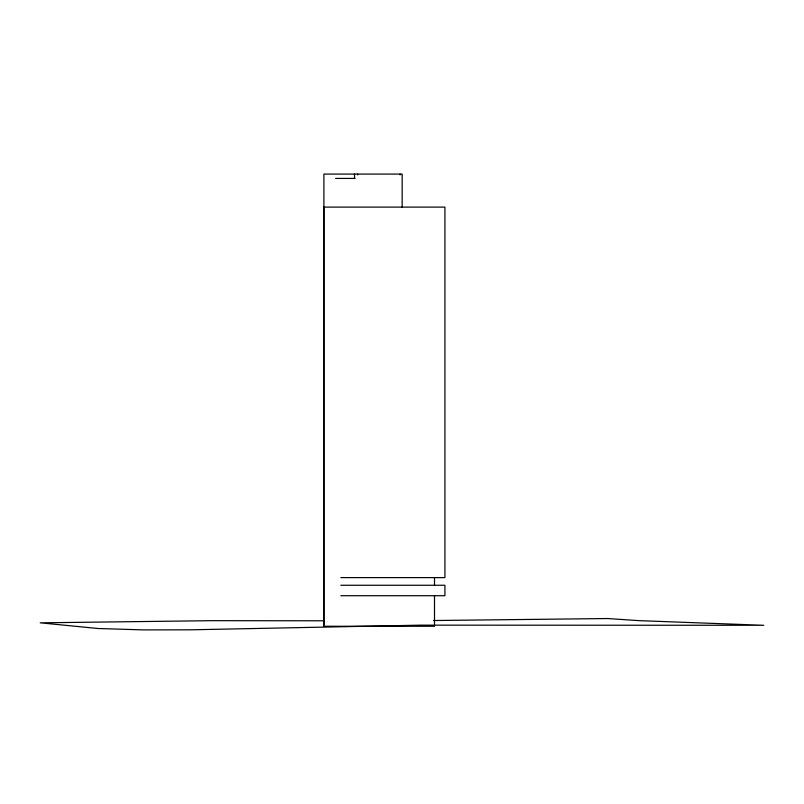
<?xml version="1.0" encoding="UTF-8"?>
<svg xmlns="http://www.w3.org/2000/svg" width="804" height="804" viewBox="0 0 804 804"><rect width="100%" height="100%" fill="white"/><g stroke="black" fill="none" stroke-linecap="round" stroke-linejoin="round"><path stroke-width="1.21" d="M433.517 620.527L607.663 618.537L638.919 620.638L763.8 625.291L420.713 625.15L190.206 629.823L143.735 629.904L98.078 628.507L40.2 622.829L211.723 620.678L323.841 620.788M335.63 178.428L355.097 178.428M340.816 577.614L444.913 577.614L444.913 207.11L323.821 207.11L323.821 626.266L434.502 626.266L434.502 595.714M340.816 585.262L444.913 585.262L444.913 595.714L340.816 595.714M434.502 577.614L434.502 585.262M402.171 207.382L402.171 174.086L323.901 174.086L323.901 625.009M400.141 174.086L400.141 174.9M357.669 174.086L357.669 174.9M354.524 174.086L354.524 178.428"/></g></svg>
